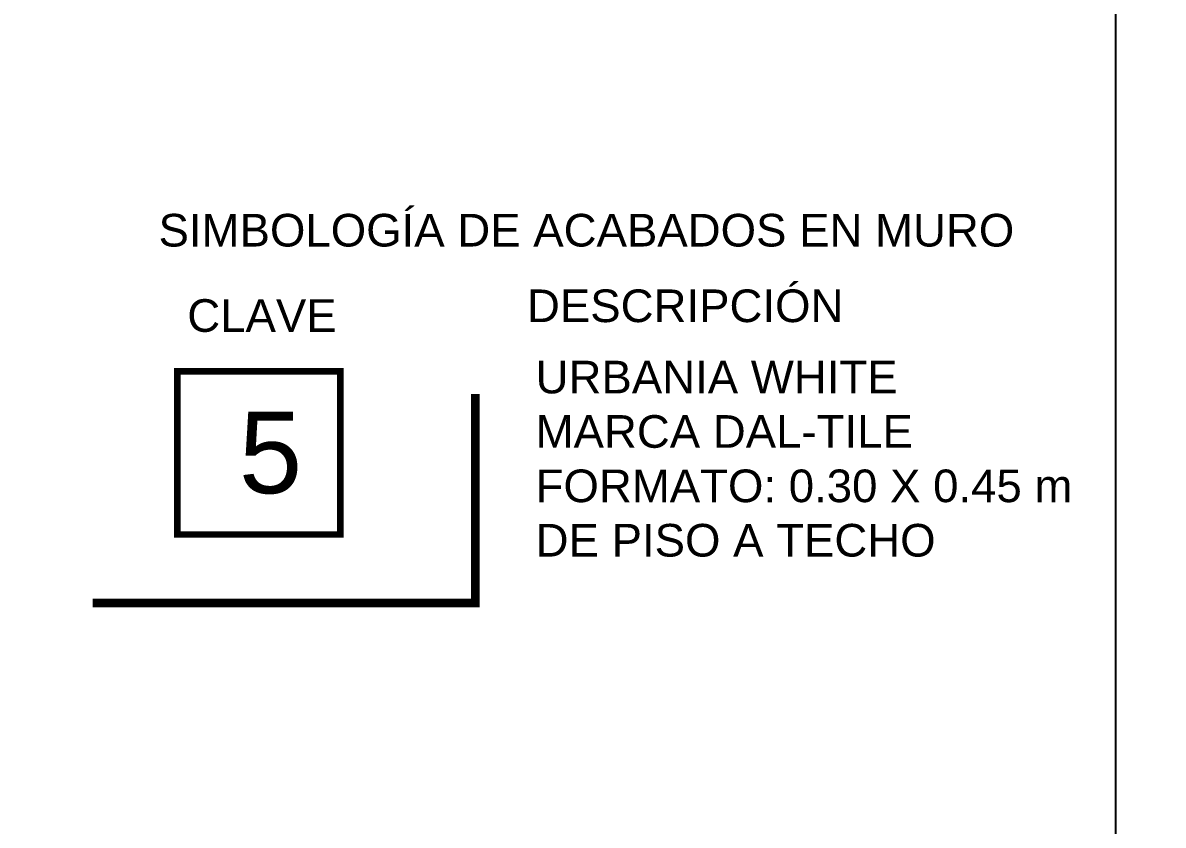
# Model space of a CAD drawing. Header units: metres. Extents: x 231 to 394, y -324 to -29.
# Drawn here: x 289.389 to 293.338, y -79.724 to -76.947 of the extents above; entities that cross this region are included whole.
import ezdxf

# ---------------------------------------------------------------- set-up
doc = ezdxf.new("R2010")
doc.units = ezdxf.units.M
doc.linetypes.add('AR-01-REC$0$DASHDOT2', pattern=[12.7, 6.35, -3.175, 0, -3.175])
for name, color, linetype in [('A-ACABADOS PISOS', 1, 'Continuous'), ('A-PISO', 30, 'Continuous'), ('A-TEXTOS', 7, 'Continuous')]:
    doc.layers.add(name, color=color, linetype=linetype)
doc.styles.get("Standard").update_dxf_attribs({"font": 'arial.ttf'})

msp = doc.modelspace()

# ---------------------------------------------------------------- linework, layer by layer
at = {"layer": 'A-ACABADOS PISOS'}
msp.add_lwpolyline([(271.7596, -55.2089), (293.173, -55.2089), (293.173, -86.2648), (271.7596, -86.2648)], close=True, dxfattribs=at)
at = {"layer": 'A-ACABADOS PISOS', "const_width": 0.0226}
msp.add_lwpolyline([(289.9238, -78.7183), (290.4885, -78.7183), (290.4885, -78.1535), (289.9238, -78.1535)], close=True, dxfattribs=at)
at = {"layer": 'A-PISO', "color": 1, "linetype": 'AR-01-REC$0$DASHDOT2', "ltscale": 0.03, "const_width": 0.03}
msp.add_lwpolyline([(290.9556, -78.2323), (290.9556, -78.9551), (289.631, -78.9551)], dxfattribs=at)
at = {"layer": 'A-PISO', "ltscale": 100}
msp.add_circle((268.4684, -66.1867), 37.5515, dxfattribs=at)

# ---------------------------------------------------------------- texts
at = {"layer": 'A-ACABADOS PISOS', "insert": (290.1368, -78.293), "char_height": 0.2824, "attachment_point": 1}
msp.add_mtext_dynamic_manual_height_columns('5', width=0.258238, gutter_width=0.8066, heights=[0], dxfattribs=at)
at = {"layer": 'A-TEXTOS', "color": 1, "attachment_point": 1}
for s, width, insert, char_height in [('SIMBOLOGÍA DE ACABADOS EN MURO', 3.268473, (289.8588, -77.6083), 0.112957), ('DESCRIPCIÓN', 1.585945, (291.1346, -77.87), 0.112957), ('CLAVE', 1.585945, (289.9583, -77.9037), 0.11296), ('\\A1;URBANIA WHITE\\PMARCA DAL-TILE\\PFORMATO: 0.30 X 0.45 m\\PDE PISO A TECHO', 2.21624, (291.1646, -78.1167), 0.112957)]:
    msp.add_mtext_dynamic_manual_height_columns(s, width=width, gutter_width=0.4236, heights=[0], dxfattribs=dict(at, insert=insert, char_height=char_height))

doc.saveas('drawing.dxf')
